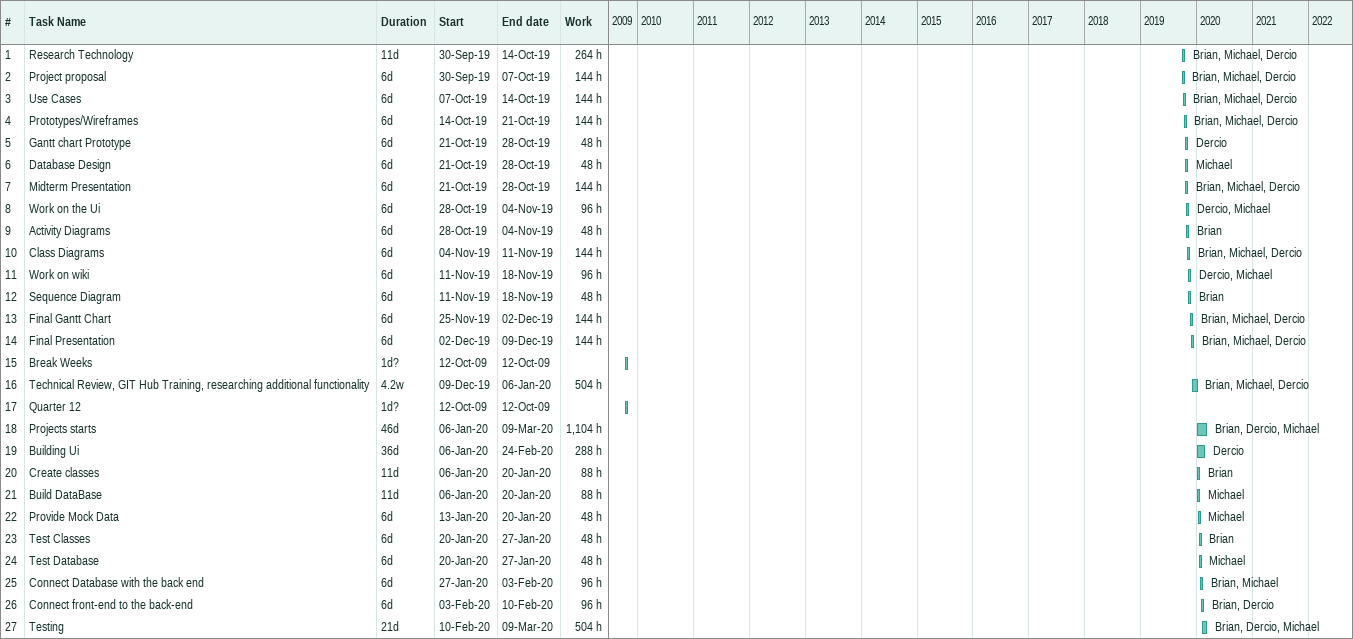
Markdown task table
| ID | Task | Duration | Start | Finish | Resources | Work (h) |
|---|---|---|---|---|---|---|
| 1 | Research Technology | 11d | 2019-09-30 | 2019-10-14 | Brian, Michael, Dercio | 264 |
| 2 | Project proposal | 6d | 2019-09-30 | 2019-10-07 | Brian, Michael, Dercio | 144 |
| 3 | Use Cases | 6d | 2019-10-07 | 2019-10-14 | Brian, Michael, Dercio | 144 |
| 4 | Prototypes/Wireframes | 6d | 2019-10-14 | 2019-10-21 | Brian, Michael, Dercio | 144 |
| 5 | Gantt chart Prototype | 6d | 2019-10-21 | 2019-10-28 | Dercio | 48 |
| 6 | Database Design | 6d | 2019-10-21 | 2019-10-28 | Michael | 48 |
| 7 | Midterm Presentation | 6d | 2019-10-21 | 2019-10-28 | Brian, Michael, Dercio | 144 |
| 8 | Work on the Ui | 6d | 2019-10-28 | 2019-11-04 | Dercio, Michael | 96 |
| 9 | Activity Diagrams | 6d | 2019-10-28 | 2019-11-04 | Brian | 48 |
| 10 | Class Diagrams | 6d | 2019-11-04 | 2019-11-11 | Brian, Michael, Dercio | 144 |
| 11 | Work on wiki | 6d | 2019-11-11 | 2019-11-18 | Dercio, Michael | 96 |
| 12 | Sequence Diagram | 6d | 2019-11-11 | 2019-11-18 | Brian | 48 |
| 13 | Final Gantt Chart | 6d | 2019-11-25 | 2019-12-02 | Brian, Michael, Dercio | 144 |
| 14 | Final Presentation | 6d | 2019-12-02 | 2019-12-09 | Brian, Michael, Dercio | 144 |
| 15 | Break Weeks | 1d? | 2009-10-12 | 2009-10-12 |  |  |
| 16 | Technical Review, GIT Hub Training, researching additional functionality | 4.2w | 2019-12-09 | 2020-01-06 | Brian, Michael, Dercio | 504 |
| 17 | Quarter 12 | 1d? | 2009-10-12 | 2009-10-12 |  |  |
| 18 | Projects starts | 46d | 2020-01-06 | 2020-03-09 | Brian, Dercio, Michael | 1104 |
| 19 | Building Ui | 36d | 2020-01-06 | 2020-02-24 | Dercio | 288 |
| 20 | Create classes | 11d | 2020-01-06 | 2020-01-20 | Brian | 88 |
| 21 | Build DataBase | 11d | 2020-01-06 | 2020-01-20 | Michael | 88 |
| 22 | Provide Mock Data | 6d | 2020-01-13 | 2020-01-20 | Michael | 48 |
| 23 | Test Classes | 6d | 2020-01-20 | 2020-01-27 | Brian | 48 |
| 24 | Test Database | 6d | 2020-01-20 | 2020-01-27 | Michael | 48 |
| 25 | Connect Database with the back end | 6d | 2020-01-27 | 2020-02-03 | Brian, Michael | 96 |
| 26 | Connect front-end to the back-end | 6d | 2020-02-03 | 2020-02-10 | Brian, Dercio | 96 |
| 27 | Testing | 21d | 2020-02-10 | 2020-03-09 | Brian, Dercio, Michael | 504 |
